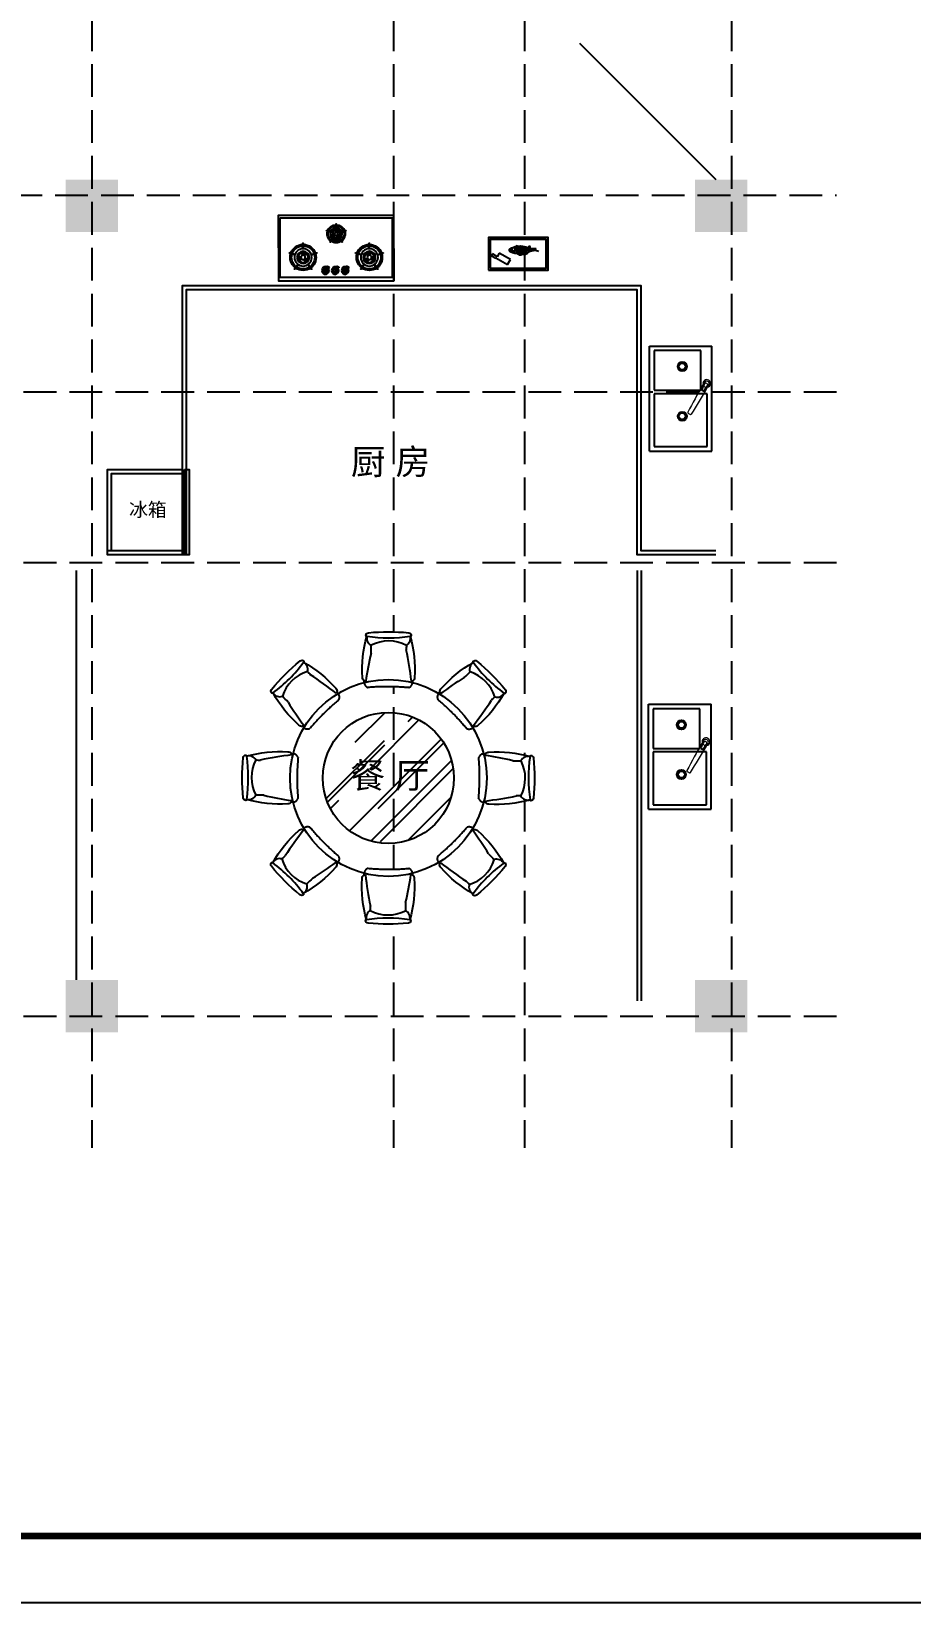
# Model space of a CAD drawing. Header units: millimetres. Extents: x -807114 to 146922, y -468455 to -61603.
# Drawn here: x -380175 to -373469, y -177622 to -165647 of the extents above; entities that cross this region are included whole.
import ezdxf

# ---------------------------------------------------------------- set-up
doc = ezdxf.new("R2010")
doc.units = ezdxf.units.MM
doc.header["$LTSCALE"] = 1000
for name, pattern in [('DASH', [0.35, 0.25, -0.1]), ('DASHED2', [0.375, 0.25, -0.125]), ('HIDDEN', [9.525, 6.35, -3.175])]:
    doc.linetypes.add(name, pattern=pattern)
for name, color, linetype in [('FF-FIXT', 31, 'Continuous'), ('FF-FURN', 51, 'Continuous'), ('FF-文本文字', 50, 'Continuous'), ('floor', 9, 'Continuous'), ('KITCHEN', 2, 'Continuous'), ('P-活动家具', 134, 'Continuous'), ('PUB_TITLE', 4, 'Continuous'), ('建-楼梯', 2, 'Continuous'), ('建-轴', 1, 'Continuous')]:
    doc.layers.add(name, color=color, linetype=linetype)
doc.layers.add('jia +', color=4, linetype='Continuous', lineweight=20)
doc.layers.add('jia -', color=1, linetype='Continuous', lineweight=9)
doc.styles.add('Arial', font='arial.ttf')

# ---------------------------------------------------------------- blocks, each defined once
blk = doc.blocks.new('A$C73C27036')
at = {"layer": 'floor', "color": 251, "ltscale": 50}
for p, q in [((0, 800), (0, 0)), ((476, 800), (0, 800)), ((476, 800), (476, 0)), ((476, 0), (0, 0))]:
    blk.add_line(p, q, dxfattribs=at)
for centre, radius in [((226, 535), 35), ((226, 535), 25), ((226, 156), 35), ((226, 156), 25)]:
    blk.add_circle(centre, radius, dxfattribs=at)
at = {"layer": 'jia +', "color": 251}
for centre, radius, start, end in [((6980, -3738), 8043, 148.0351, 149.7132), ((-6915, 4285), 8043, 330.2868, 331.9649), ((161, 517), 5, 61.0799, 145.1717), ((-105, 35), 556, 58.9201, 61.0799), ((179, 507), 5, 334.8283, 58.9201), ((39, 285), 29.1, 101.9376, 18.0624)]:
    blk.add_arc(centre, radius, start, end, dxfattribs=at)
at = {"layer": 'jia -', "color": 251}
for centre, radius, start, end in [((40, 287), 20, 150, 330), ((278, 151), 294, 138.9018, 150.229), ((36, 294), 5, 149.5096, 224.4347), ((278, 151), 286, 139.062, 149.5096), ((55, 312), 31.1, 224.4347, 255.5653), ((39, 285), 29.1, 37.6892, 82.3108), ((48, 287), 5, 255.5653, 330.4904), ((-196, 425), 286, 330.4904, 340.938), ((-196, 425), 294, 329.771, 341.0982), ((60, 321), 24.5, 30.4631, 89.5369), ((64, 337), 2, 93.1644, 139.062), ((64, 328), 10.9, 26.8356, 93.1644)]:
    blk.add_arc(centre, radius, start, end, dxfattribs=at)
at = {"layer": 'jia -', "color": 2}
for centre, radius, start, end in [((60, 341), 5, 89.5369, 138.9018), ((72, 332), 2, 340.938, 26.8356), ((77, 331), 5, 341.0982, 30.4631)]:
    blk.add_arc(centre, radius, start, end, dxfattribs=at)
at = {"layer": 'P-活动家具', "ltscale": 50}
for p, q in [((35, 765), (35, 363)), ((441, 765), (35, 765)), ((441, 363), (441, 765)), ((35, 363), (441, 363)), ((85, 336), (85, 34)), ((441, 336), (85, 336)), ((441, 34), (441, 336)), ((85, 34), (441, 34))]:
    blk.add_line(p, q, dxfattribs=at)
blk = doc.blocks.new('A$C565A4CBB')
at = {"layer": 'P-活动家具', "color": 250}
for p, q in [((0, 0), (-12, 1)), ((11, -6), (0, 0)), ((69, 88), (47, 50)), ((47, 50), (132, 0)), ((158, 37), (69, 88)), ((132, 0), (149, 29)), ((149, 29), (152, 27)), ((152, 27), (151, 26)), ((151, 26), (183, 7)), ((158, 37), (159, 39)), ((190, 21), (159, 39)), ((183, 7), (190, 21)), ((-122, -21), (-110, -21)), ((-109, -21), (-122, -21)), ((-110, -21), (-100, -24)), ((-98, -24), (-109, -21)), ((-95, -16), (-90, -17)), ((-90, -16), (-95, -16)), ((-76, -24), (-90, -16)), ((-90, -17), (-78, -24)), ((-77, -12), (-66, -25)), ((-64, -25), (-77, -12)), ((-65, -12), (-56, -26)), ((-53, -26), (-65, -12)), ((-54, -8), (-42, -26)), ((-40, -26), (-54, -8)), ((-51, -45), (-48, -28)), ((-47, -28), (-51, -45)), ((-48, -5), (-34, -26)), ((-31, -26), (-48, -5)), ((-44, -45), (-41, -28)), ((-40, -28), (-43, -45)), ((-37, -5), (-22, -25)), ((-20, -25), (-37, -5)), ((-33, -42), (-33, -28)), ((-32, -28), (-32, -42)), ((-28, -2), (-10, -24)), ((-8, -24), (-28, -2)), ((-25, -43), (-26, -28)), ((-25, -28), (-23, -43)), ((-20, -41), (-20, -27)), ((-19, -27), (-20, -41)), ((-1, -2), (-17, -1)), ((-17, -51), (-13, -39)), ((-13, -40), (-17, -51)), ((-13, -39), (-15, -27)), ((-14, -3), (1, -22)), ((2, -22), (-14, -3)), ((-13, -26), (-13, -40)), ((-1, -4), (-9, -1)), ((-5, -5), (-8, -4)), ((7, -9), (-5, -5)), ((7, -6), (-1, -2)), ((7, -35), (3, -24)), ((4, -24), (8, -37)), ((8, -41), (7, -35)), ((8, -37), (8, -46))]:
    blk.add_line(p, q, dxfattribs=at)
at = {"layer": 'P-活动家具'}
for p, q in [((-54, -48), (-51, -45)), ((-51, -45), (-54, -48)), ((-46, -50), (-44, -45)), ((-43, -45), (-46, -50)), ((-36, -52), (-33, -42)), ((-32, -42), (-36, -52)), ((-27, -51), (-25, -43)), ((-23, -43), (-27, -51)), ((-22, -50), (-20, -41)), ((-20, -41), (-22, -50)), ((8, -46), (8, -41))]:
    blk.add_line(p, q, dxfattribs=at)
at = {"layer": 'P-活动家具', "color": 250}
blk.add_lwpolyline([(215, 130), (-242, 130), (-242, -118), (215, -118)], close=True, dxfattribs=at)
at = {"layer": 'P-活动家具'}
blk.add_lwpolyline([(200, 115), (-227, 115), (-227, -103), (200, -103)], close=True, dxfattribs=at)
at = {"layer": 'P-活动家具', "color": 250}
for points in [[(-66, -1), (-76, 3)], [(-58, 0), (-70, 6), (-52, 1), (-59, 6)], [(-45, 3), (-50, 6)], [(-34, 4), (-40, 9)], [(-26, 6), (-32, 11)], [(-15, 4), (-26, 12)], [(-11, 6), (-19, 12)], [(-128, -28), (-138, -27), (-146, -28), (-130, -28)], [(-128, -26), (-143, -24), (-130, -27)], [(-130, -28), (-143, -31), (-129, -28)], [(-126, -28), (-132, -31), (-128, -28)], [(-99, -26), (-112, -33), (-104, -26)], [(-84, -38), (-101, -43)], [(-80, -26), (-93, -37), (-82, -26)], [(-83, -7), (-90, -5)], [(-72, -3), (-83, -1)], [(-66, -27), (-75, -38), (-69, -27)], [(-57, -28), (-62, -43), (-65, -44), (-58, -28)], [(5, -38), (-12, -41)], [(3, -41), (-6, -46)], [(-4, -25), (-1, -41), (-5, -50), (-3, -41), (-5, -25)]]:
    blk.add_lwpolyline(points, dxfattribs=at)
at = {"layer": 'P-活动家具'}
for points in [[(-88, -41), (-101, -51)], [(4, -42), (1, -50)]]:
    blk.add_lwpolyline(points, dxfattribs=at)
at = {"layer": 'P-活动家具', "color": 250}
for radius in [4.08, 2.31]:
    blk.add_circle((35, -18), radius, dxfattribs=at)
for centre, radius, start, end in [((36, -27), 4.09, 96.5195, 204.4235), ((34, -27), 2.13, 214.1434, 63.8624), ((35, -18), 1.85, 192.7663, 336.2989), ((35, -17), 1.48, 221.42, 2.1489), ((36, -24), 1.59, 109.6965, 226.3455)]:
    blk.add_arc(centre, radius, start, end, dxfattribs=at)
for points in [[(56, -17), (48, -12), (-105, -13), (-150, -20), (-167, -11)], [(-6, 4), (-20, 14), (-26, 15), (-37, 12), (-50, 8), (-74, 7), (-94, -10)], [(57, -26), (48, -32), (-58, -50), (-109, -35), (-133, -34), (-149, -34)], [(9, -21), (-41, -26), (-84, -24), (-101, -24), (-128, -26)], [(9, -23), (-41, -28), (-84, -26), (-101, -26), (-128, -28)], [(-79, -37), (-89, -37), (-104, -43), (-100, -48), (-101, -51), (-90, -48), (-82, -40), (-79, -39), (-79, -37)], [(7, -37), (-2, -37), (-12, -39), (-7, -48), (0, -54), (6, -47), (8, -39), (10, -37), (8, -37)], [(25, -10), (16, -12), (14, -35), (22, -39)], [(57, -26), (57, -24), (54, -23), (53, -20), (57, -20), (57, -19), (56, -17)]]:
    blk.add_spline(points, degree=3, dxfattribs=at)
blk = doc.blocks.new('A$C15EF7CB2')
at = {"color": 2}
blk.add_arc((10, 96), 1.16, 0.0007, 180.0007, dxfattribs=at)
at = {"layer": 'KITCHEN', "color": 251}
for p, q in [((-420, -309), (-420, 141)), ((-420, 141), (440, 141)), ((440, 141), (440, -309)), ((440, -309), (-420, -309))]:
    blk.add_line(p, q, dxfattribs=at)
at = {"layer": 'KITCHEN', "color": 2, "linetype": 'HIDDEN'}
for p, q in [((-65, -289), (-65, -292)), ((10, -289), (10, -292))]:
    blk.add_line(p, q, dxfattribs=at)
at = {"layer": 'P-活动家具'}
for p, q in [((-36, 34), (-63, 43)), ((-35, 36), (-62, 45)), ((8, 68), (8, 96)), ((11, 68), (11, 96)), ((54, 36), (81, 45)), ((55, 34), (82, 43)), ((-245, -92), (-245, -51)), ((-241, -92), (-241, -51)), ((-19, -17), (-36, -40)), ((-17, -18), (-34, -41)), ((37, -18), (53, -41)), ((38, -17), (55, -40)), ((260, -92), (260, -51)), ((264, -92), (264, -51)), ((-308, -140), (-346, -128)), ((-307, -137), (-345, -124)), ((-284, -213), (-308, -246)), ((-281, -215), (-305, -248)), ((-204, -215), (-181, -248)), ((-202, -213), (-178, -246)), ((-179, -137), (-140, -124)), ((-178, -140), (-139, -128)), ((-67, -230), (-67, -227)), ((-64, -230), (-64, -227)), ((-12, -238), (-14, -236)), ((8, -230), (8, -227)), ((11, -230), (11, -227)), ((63, -238), (61, -236)), ((83, -230), (83, -227)), ((86, -230), (86, -227)), ((197, -140), (159, -128)), ((198, -137), (160, -124)), ((221, -213), (197, -246)), ((224, -215), (200, -248)), ((301, -215), (324, -248)), ((303, -213), (327, -246)), ((326, -137), (365, -124)), ((327, -140), (366, -128)), ((-35, -258), (-32, -258)), ((-35, -261), (-32, -261)), ((40, -258), (43, -258)), ((40, -261), (43, -261)), ((85, -289), (85, -292)), ((115, -258), (118, -258)), ((115, -261), (118, -261))]:
    blk.add_line(p, q, dxfattribs=at)
at = {"layer": 'P-活动家具', "color": 250}
for p, q in [((-87, -238), (-89, -236)), ((-68, -242), (-68, -277)), ((-62, -242), (-62, -277)), ((7, -242), (7, -277)), ((13, -242), (13, -277)), ((82, -242), (82, -277)), ((88, -242), (88, -277))]:
    blk.add_line(p, q, dxfattribs=at)
at = {"layer": 'P-活动家具'}
blk.add_lwpolyline([(-433, -337), (-429, 161), (452, 161), (449, -337)], close=True, dxfattribs=at)
for centre, radius in [((10, 21), 46.2), ((-243, -159), 66), ((262, -159), 66)]:
    blk.add_circle(centre, radius, dxfattribs=at)
at = {"layer": 'P-活动家具', "color": 250}
for centre, radius in [((10, 21), 33.1), ((10, 21), 26.9), ((10, 21), 11.6), ((-243, -159), 47.3), ((262, -159), 47.3), ((-243, -159), 38.5), ((-243, -159), 16.5), ((-65, -259), 20), ((10, -259), 20), ((85, -259), 20), ((262, -159), 38.5), ((262, -159), 16.5)]:
    blk.add_circle(centre, radius, dxfattribs=at)
at = {"layer": 'P-活动家具'}
for centre, radius, start, end in [((-62, 44), 1.16, 72.0007, 252.0007), ((10, 21), 69.3, 162.9557, 233.0457), ((10, 21), 69.3, 90.9557, 161.0457), ((10, 21), 61.6, 163.075, 232.9263), ((10, 21), 61.6, 91.075, 160.9263), ((-35, 35), 1.16, 252.0007, 72.0007), ((10, 68), 1.16, 180.0007, 0.0007), ((10, 21), 69.3, 18.9557, 89.0457), ((10, 21), 61.6, 19.075, 88.9263), ((10, 21), 61.6, 307.075, 16.9263), ((10, 21), 69.3, 306.9557, 17.0457), ((55, 35), 1.16, 108.0007, 288.0007), ((82, 44), 1.16, 288.0007, 108.0007), ((-243, -159), 99, 90.9557, 161.0457), ((-243, -159), 88, 91.075, 160.9263), ((-243, -51), 1.65, 0.0007, 180.0007), ((-243, -92), 1.65, 180.0007, 0.0007), ((-243, -159), 99, 18.9557, 89.0457), ((-243, -159), 88, 19.075, 88.9263), ((-35, -41), 1.16, 144.0007, 324.0007), ((10, 21), 69.3, 234.9557, 305.0457), ((10, 21), 61.6, 235.075, 304.9263), ((-18, -18), 1.16, 324.0007, 144.0007), ((37, -18), 1.16, 36.0007, 216.0007), ((54, -41), 1.16, 216.0007, 36.0007), ((262, -159), 99, 90.9557, 161.0457), ((262, -159), 88, 91.075, 160.9263), ((262, -51), 1.65, 0.0007, 180.0007), ((262, -92), 1.65, 180.0007, 0.0007), ((262, -159), 99, 18.9557, 89.0457), ((262, -159), 88, 19.075, 88.9263), ((-346, -126), 1.65, 72.0007, 252.0007), ((-243, -159), 99, 162.9557, 233.0457), ((-243, -159), 88, 163.075, 232.9263), ((-307, -139), 1.65, 252.0007, 72.0007), ((-243, -159), 88, 235.075, 304.9263), ((-283, -214), 1.65, 324.0007, 144.0007), ((-203, -214), 1.65, 36.0007, 216.0007), ((-243, -159), 88, 307.075, 16.9263), ((-243, -159), 99, 306.9557, 17.0457), ((-179, -139), 1.65, 108.0007, 288.0007), ((-140, -126), 1.65, 288.0007, 108.0007), ((-65, -259), 33, 92.6059, 135.0007), ((-65, -259), 33, 2.6059, 87.3954), ((-65, -259), 30, 2.8667, 87.1347), ((10, -259), 33, 92.6059, 135.0007), ((10, -259), 30, 92.8667, 135.0007), ((10, -259), 33, 2.6059, 87.3954), ((10, -259), 30, 2.8667, 87.1347), ((85, -259), 33, 92.6059, 135.0007), ((85, -259), 30, 92.8667, 135.0007), ((85, -259), 33, 2.6059, 87.3954), ((85, -259), 30, 2.8667, 87.1347), ((159, -126), 1.65, 72.0007, 252.0007), ((262, -159), 99, 162.9557, 233.0457), ((262, -159), 88, 163.075, 232.9263), ((198, -139), 1.65, 252.0007, 72.0007), ((262, -159), 88, 235.075, 304.9263), ((222, -214), 1.65, 324.0007, 144.0007), ((302, -214), 1.65, 36.0007, 216.0007), ((262, -159), 88, 307.075, 16.9263), ((262, -159), 99, 306.9557, 17.0457), ((326, -139), 1.65, 108.0007, 288.0007), ((365, -126), 1.65, 288.0007, 108.0007), ((-307, -247), 1.65, 144.0007, 324.0007), ((-243, -159), 99, 234.9557, 305.0457), ((-179, -247), 1.65, 216.0007, 36.0007), ((-65, -259), 33, 270.0007, 357.3954), ((-65, -259), 30, 270.0007, 357.1347), ((10, -259), 33, 270.0007, 357.3954), ((10, -259), 30, 270.0007, 357.1347), ((85, -259), 30, 270.0007, 357.1347), ((85, -259), 33, 270.0007, 357.3954), ((198, -247), 1.65, 144.0007, 324.0007), ((262, -159), 99, 234.9557, 305.0457), ((326, -247), 1.65, 216.0007, 36.0007)]:
    blk.add_arc(centre, radius, start, end, dxfattribs=at)
at = {"layer": 'P-活动家具', "color": 250}
for centre, radius, start, end in [((-8, 12), 3.85, 26.4748, 206.4748), ((10, 21), 23.1, 206.4748, 240.0007), ((0, 37), 3.85, 120.0007, 300.0007), ((10, 21), 15.4, 206.4748, 240.0007), ((10, 21), 23.1, 86.4748, 120.0007), ((0, 4), 3.85, 240.0007, 60.0007), ((10, 21), 15.4, 86.4748, 120.0007), ((11, 40), 3.85, 266.4748, 86.4748), ((10, 21), 15.4, 326.4748, 0.0007), ((26, 10), 3.85, 146.4748, 326.4748), ((29, 21), 3.85, 0.0007, 180.0007), ((10, 21), 23.1, 326.4748, 0.0007), ((-270, -159), 5.5, 0.0007, 180.0007), ((-243, -159), 33, 180.0007, 213.5265), ((-266, -175), 5.5, 213.5265, 33.5265), ((-243, -159), 22, 180.0007, 213.5265), ((-245, -132), 5.5, 93.5265, 273.5265), ((-243, -159), 33, 60.0007, 93.5265), ((-243, -159), 22, 60.0007, 93.5265), ((-229, -183), 5.5, 120.0007, 300.0007), ((-229, -136), 5.5, 240.0007, 60.0007), ((-243, -159), 22, 300.0007, 333.5265), ((-243, -159), 33, 300.0007, 333.5265), ((-218, -172), 5.5, 333.5265, 153.5265), ((-65, -259), 30, 92.8667, 135.0007), ((-65, -242), 3.01, 355.1251, 184.8763), ((10, -242), 3.01, 355.1251, 184.8763), ((85, -242), 3.01, 355.1251, 184.8763), ((238, -172), 5.5, 26.4748, 206.4748), ((262, -159), 33, 206.4748, 240.0007), ((262, -159), 22, 206.4748, 240.0007), ((248, -136), 5.5, 120.0007, 300.0007), ((262, -159), 33, 86.4748, 120.0007), ((248, -183), 5.5, 240.0007, 60.0007), ((262, -159), 22, 86.4748, 120.0007), ((264, -132), 5.5, 266.4748, 86.4748), ((262, -159), 22, 326.4748, 0.0007), ((285, -175), 5.5, 146.4748, 326.4748), ((290, -159), 5.5, 0.0007, 180.0007), ((262, -159), 33, 326.4748, 0.0007), ((-65, -259), 18, 99.5947, 260.4066), ((-65, -276), 3.01, 175.1251, 4.8763), ((-65, -259), 18, 279.5947, 80.4066), ((10, -259), 18, 99.5947, 260.4066), ((10, -276), 3.01, 175.1251, 4.8763), ((10, -259), 18, 279.5947, 80.4066), ((85, -259), 18, 99.5947, 260.4066), ((85, -276), 3.01, 175.1251, 4.8763), ((85, -259), 18, 279.5947, 80.4066)]:
    blk.add_arc(centre, radius, start, end, dxfattribs=at)
blk = doc.blocks.new('dsfagfga')
at = {"layer": 'PUB_TITLE'}
blk.add_lwpolyline([(1835878, -2551780), (1866439, -2551780), (1866439, -2530171), (1835878, -2530171)], close=True, dxfattribs=at)
at = {"layer": 'PUB_TITLE', "const_width": 51.4}
blk.add_lwpolyline([(1837165, -2551266), (1865925, -2551266), (1865925, -2530686), (1837165, -2530686)], close=True, dxfattribs=at)
blk = doc.blocks.new('A$C4A8B782B')
blk.add_wipeout([(222, -1016), (222, -1040), (234, -1053), (237, -1068), (238, -1091), (239, -1130), (238, -1194), (235, -1232), (231, -1277), (223, -1328), (217, -1360), (209, -1396), (207, -1406), (204, -1417), (201, -1428), (198, -1438), (197, -1442), (196, -1447), (197, -1447), (199, -1447), (202, -1448), (203, -1449), (204, -1450), (206, -1453), (206, -1454), (206, -1457), (204, -1462), (202, -1467), (201, -1469), (198, -1471), (195, -1474), (192, -1476), (189, -1477), (186, -1478), (176, -1479), (126, -1483), (56, -1487), (11, -1487), (-19, -1487), (-83, -1486), (-150, -1481), (-177, -1479), (-191, -1477), (-198, -1474), (-202, -1470), (-206, -1465), (-208, -1461), (-209, -1455), (-208, -1452), (-207, -1450), (-206, -1448), (-204, -1448), (-202, -1447), (-201, -1447), (-200, -1447), (-206, -1423), (-212, -1398), (-218, -1375), (-226, -1335), (-231, -1300), (-235, -1273), (-238, -1242), (-240, -1214), (-242, -1160), (-243, -1129), (-242, -1101), (-241, -1081), (-240, -1061), (-233, -1047), (-226, -1041), (-222, -1038), (-221, -1017), (-219, -1008), (-215, -999), (-201, -984), (-187, -976), (-148, -980), (-103, -982), (-56, -984), (-16, -985), (60, -984), (108, -983), (135, -981), (167, -979), (187, -977), (196, -982), (206, -989), (213, -997), (217, -1005), (217, -1005)])
blk.add_lwpolyline([(222, -1016), (222, -1040, -0.272197), (237, -1070, -0.084996), (196, -1447, -0.358062), (206, -1453), (206, -1453), (206, -1454, -0.383738), (183, -1478, -0.050605), (-186, -1478, -0.392463), (-209, -1453, -0.389694), (-200, -1447, -0.084991), (-240, -1070, -0.302708), (-222, -1038), (-221, -1017)], format="xyb")
at = {"color": 55}
blk.add_lwpolyline([(-222, -1038, -0.092226), (-211, -1035)], format="xyb", dxfattribs=at)
at = {"color": 59, "linetype": 'DASHED2', "ltscale": 100}
for centre, radius, start, end in [((-168, -1027), 54.1, 110.1038, 169.042), ((7, 1104), 2089, 264.6686, 274.9397), ((168, -1028), 54.1, 12.035, 69.5046)]:
    blk.add_arc(centre, radius, start, end, dxfattribs=at)
at = {"color": 55}
for centre, radius, start, end in [((3007, -656), 3240, 186.7254, 191.8588), ((-2372, -673), 2604, 346.2898, 352.0138), ((204, -1068), 32.9, 56.7052, 85.2625), ((1856, -1350), 1699, 177.9785, 180.4743), ((1856, -1350), 1699, 177.9785, 180.4743), ((-131, -1426), 71.8, 118.3681, 196.5728), ((-2, -2773), 1341, 81.5139, 98.4888), ((-741, -1326), 577, 356.3459, 0.4979), ((-741, -1326), 577, 356.3459, 0.4979), ((-3, -1053), 350, 242.3858, 297.1664), ((124, -1430), 74.3, 346.5778, 63.3863)]:
    blk.add_arc(centre, radius, start, end, dxfattribs=at)
blk = doc.blocks.new('F-20')
at = {"color": 0, "linetype": 'Continuous'}
for p, rotation in [((0, -150), 180), ((106, -106), 225.000000000398), ((-106, -106), 134.999999999602), ((150, 0), 270), ((-150, 0), 90), ((106, 106), 314.9999999996019), ((-106, 106), 45.00000000039797)]:
    blk.add_blockref('A$C4A8B782B', p, dxfattribs=dict(at, rotation=rotation))
blk.add_blockref('A$C4A8B782B', (0, 150), dxfattribs=at)

msp = doc.modelspace()

# ---------------------------------------------------------------- hatches: boundary and pattern name
h = msp.add_hatch(color=251)
h.dxf.hatch_style = 1
h.paths.add_polyline_path([(-379914, -166776.4), (-379914, -167176.4), (-379514, -167176.4), (-379514, -166776.4)])
h = msp.add_hatch(color=251)
h.dxf.hatch_style = 1
h.paths.add_polyline_path([(-375114, -166776.4), (-374714, -166776.4), (-374714, -167176.4), (-375114, -167176.4)])
h = msp.add_hatch(color=251)
h.dxf.hatch_style = 1
h.paths.add_polyline_path([(-379914, -172876.4), (-379914, -173276.4), (-379514, -173276.4), (-379514, -172876.4)])
h = msp.add_hatch(color=251)
h.dxf.hatch_style = 1
h.paths.add_polyline_path([(-375114, -172876.4), (-375114, -173276.4), (-374714, -173276.4), (-374714, -172876.4)])

# ---------------------------------------------------------------- linework, layer by layer
at = {"color": 251}
msp.add_line((-379834, -169756.4), (-379834, -172876.4), dxfattribs=at)
at = {"color": 39}
msp.add_lwpolyline([(-379007, -169606.4), (-379564, -169606.4), (-379564, -169016.4), (-379007, -169016.4)], close=True, dxfattribs=at)
at = {"layer": 'FF-FIXT', "ltscale": 3}
msp.add_line((-375554, -169756.4), (-375554, -173036.4), dxfattribs=at)
at = {"layer": 'FF-FIXT', "color": 251, "ltscale": 3}
msp.add_line((-375524, -169756.4), (-375524, -173036.4), dxfattribs=at)
msp.add_lwpolyline([(-374954, -169606.4), (-375524, -169606.4), (-375524, -167586.4), (-379024, -167586.4), (-379024, -169606.4), (-379594, -169606.4)], dxfattribs=at)
at = {"layer": 'FF-FIXT', "ltscale": 3}
msp.add_lwpolyline([(-374954, -169636.4), (-375554, -169636.4), (-375554, -167616.4), (-378994, -167616.4), (-378994, -169636.4), (-379594, -169636.4)], dxfattribs=at)
for points in [[(-379024, -169636.4), (-379594, -169636.4), (-379594, -168986.4), (-379024, -168986.4)], [(-379007, -168986.4), (-378971.5, -168986.4), (-378971.5, -169636.4), (-379007, -169636.4)]]:
    msp.add_lwpolyline(points, close=True, dxfattribs=at)
at = {"layer": '建-楼梯'}
msp.add_line((-375994, -165736.4), (-374954, -166776.4), dxfattribs=at)
at = {"layer": '建-轴', "linetype": 'DASH'}
for p, q in [((-379714, -159596.4), (-379714, -174156.4)), ((-377414, -159596.4), (-377414, -174156.4)), ((-376414, -159596.4), (-376414, -174156.4)), ((-374834, -159596.4), (-374834, -174156.4)), ((-388394, -166896.4), (-374034, -166896.4)), ((-374034, -168396.4), (-388394, -168396.4)), ((-374034, -169696.4), (-388394, -169696.4)), ((-374034, -173156.4), (-388394, -173156.4))]:
    msp.add_line(p, q, dxfattribs=at)

# ---------------------------------------------------------------- block references
at = {"xscale": 0.9873600000000002, "yscale": 0.9873600000000002, "zscale": 0.9873600000000002}
msp.add_blockref('dsfagfga', (-2207773, 2341903.1), dxfattribs=at)
at = {"layer": 'FF-FURN', "linetype": 'Continuous', "xscale": -1}
msp.add_blockref('A$C15EF7CB2', (-377840.4, -167210.5), dxfattribs=at)
at = {"layer": 'FF-FURN', "linetype": 'Continuous', "rotation": 180}
for name, p in [('A$C565A4CBB', (-376474.7, -167336)), ('A$C73C27036', (-374984.8, -168045.4)), ('A$C73C27036', (-374991.3, -170775.9))]:
    msp.add_blockref(name, p, dxfattribs=at)

# ---------------------------------------------------------------- texts
at = {"layer": 'FF-文本文字', "style": 'Arial'}
for s, height, p in [('厨 房', 194.4, (-377738.4, -169023.9)), ('冰箱', 105, (-379430.2, -169344.6)), ('餐 厅', 194.4, (-377742.8, -171414.8))]:
    msp.add_text(s, height=height, dxfattribs=at).set_placement(p)

# ---------------------------------------------------------------- next in the draw order: block references
at = {"layer": 'FF-FURN', "linetype": 'Continuous', "xscale": 0.8333333333333334, "yscale": 0.8333333333333334, "zscale": 0.8333333333333334}
msp.add_blockref('F-20', (-377452.4, -171337.3), dxfattribs=at)

# ---------------------------------------------------------------- next in the draw order: hatches: boundary and pattern name
at = {"layer": 'FF-FURN'}
h = msp.add_hatch(dxfattribs=at)
h.set_pattern_fill('AR-RROOF', color=58, scale=333.333333, angle=45, style=0)
h.set_pattern_definition([(45, (-3697067.03, -2283367.96), (282.842712, 754.247233), [5000, -666.66667, 1666.66667, -333.33333]), (45, (-3696871.4, -2282936.63), (-549.186267, 77.781746), [1000, -110, 2000, -250]), (45, (-3697149.53, -2283049.76), (1067.73124, 1383.572269), [2666.66667, -466.66667, 1333.33333, -333.33333])])
edge = h.paths.add_edge_path()
edge.add_arc((-377452.4, -171337.3), 500, 0, 360)

# ---------------------------------------------------------------- next in the draw order: linework, layer by layer
at = {"layer": 'FF-FURN', "linetype": 'Continuous'}
msp.add_circle((-377452.4, -171337.3), 750, dxfattribs=at)
at = {"layer": 'FF-FURN', "color": 55, "linetype": 'Continuous'}
msp.add_circle((-377452.4, -171337.3), 500, dxfattribs=at)

doc.saveas('drawing.dxf')
